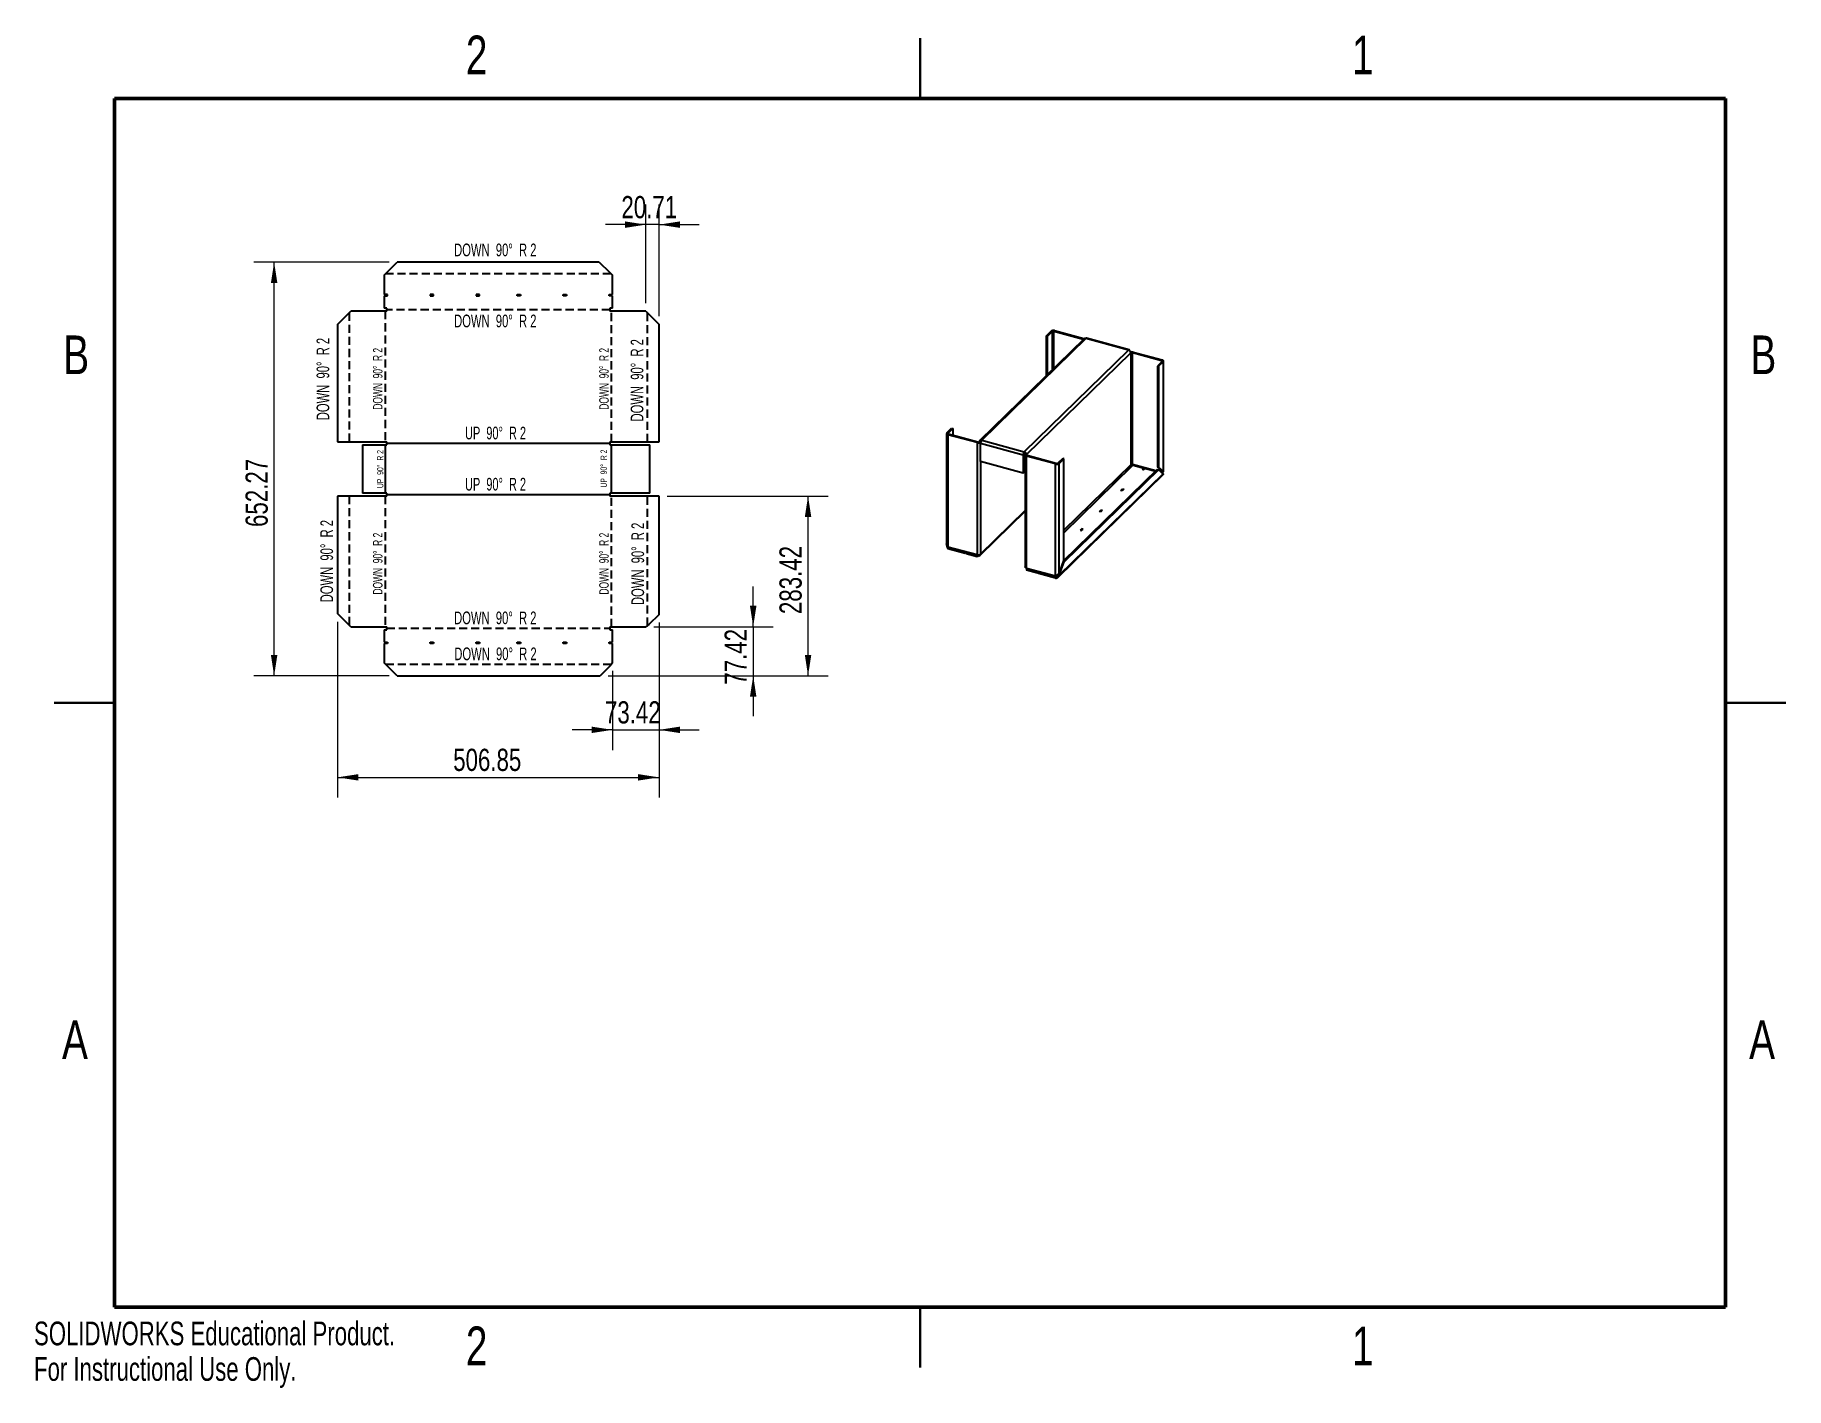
# Model space of a CAD drawing. Header units: millimetres. Extents: x 0 to 276, y 0 to 213.
import ezdxf

# ---------------------------------------------------------------- set-up
doc = ezdxf.new("R2010")
doc.units = ezdxf.units.MM
doc.linetypes.add('HIDDEN', pattern=[1.905, 1.27, -0.635])
doc.styles.add('SLDTEXTSTYLE0', font='TXT', dxfattribs={"width": 0.75})
doc.styles.add('SLDTEXTSTYLE1', font='TXT', dxfattribs={"width": 0.660714})
doc.styles.add('SLDTEXTSTYLE2', font='TXT', dxfattribs={"width": 0.645833})
doc.styles.add('SLDTEXTSTYLE3', font='TXT', dxfattribs={"width": 0.7})
doc.dimstyles.new('SLDDIMSTYLE0', dxfattribs={"dimtxt": 3.5, "dimasz": 3.302, "dimexe": 0, "dimexo": 0.0625, "dimgap": 0.875, "dimtad": 1, "dimlfac": 10, "dimrnd": 1e-09, "dimzin": 12, "dimdsep": 46, "dimtxsty": 'SLDTEXTSTYLE0', "dimsah": 1, "dimcen": 0.09, "dimadec": 0, "dimazin": 3, "dimtfac": 1, "dimtofl": 0, "dimtmove": 0, "dimatfit": 3, "dimfxl": 1, "dimfrac": 2, "dimtolj": 1, "dimtzin": 12, "dimarcsym": 0})
doc.dimstyles.new('SLDDIMSTYLE1', dxfattribs={"dimtxt": 3.5, "dimasz": 3.302, "dimexe": 0, "dimexo": 0.0625, "dimgap": 0.875, "dimtad": 1, "dimlfac": 10, "dimrnd": 1e-09, "dimzin": 12, "dimdsep": 46, "dimtxsty": 'SLDTEXTSTYLE0', "dimsah": 1, "dimcen": 0.09, "dimadec": 0, "dimazin": 3, "dimtfac": 1, "dimtmove": 0, "dimatfit": 0, "dimfxl": 1, "dimfrac": 2, "dimtolj": 1, "dimtzin": 12, "dimarcsym": 0})

# ---------------------------------------------------------------- blocks, each defined once
blk = doc.blocks.new('_D')
at = {"color": 7, "linetype": 'Continuous', "lineweight": 0}
for p, q in [((47.86, 120.75), (47.86, 93.03)), ((98.54, 120.63), (98.54, 93.03)), ((47.86, 96.21), (98.54, 96.21))]:
    blk.add_line(p, q, dxfattribs=at)
at = {"color": 7, "linetype": 'Continuous', "lineweight": 18}
for points in [[(47.86, 96.21), (51.16, 95.7), (51.16, 96.72)], [(98.54, 96.21), (95.24, 96.72), (95.24, 95.7)]]:
    blk.add_solid(points, dxfattribs=at)
at = {"color": 7, "linetype": 'Continuous', "lineweight": 18, "insert": (66.09, 100.72), "char_height": 3.5, "attachment_point": 1, "style": 'SLDTEXTSTYLE0'}
blk.add_mtext('506.85', dxfattribs=at)
blk = doc.blocks.new('_D_1')
at = {"color": 7, "linetype": 'Continuous', "lineweight": 0}
for p, q in [((56, 177.44), (34.68, 177.44)), ((37.86, 112.21), (37.86, 177.44)), ((56, 112.21), (34.68, 112.21))]:
    blk.add_line(p, q, dxfattribs=at)
at = {"color": 7, "linetype": 'Continuous', "lineweight": 18}
for points in [[(37.86, 177.44), (37.35, 174.13), (38.37, 174.13)], [(37.86, 112.21), (38.37, 115.51), (37.35, 115.51)]]:
    blk.add_solid(points, dxfattribs=at)
at = {"color": 7, "linetype": 'Continuous', "lineweight": 18, "insert": (33.35, 135.68), "char_height": 3.5, "attachment_point": 1, "rotation": 90, "style": 'SLDTEXTSTYLE0'}
blk.add_mtext('652.27', dxfattribs=at)
blk = doc.blocks.new('_D_2')
at = {"color": 7, "linetype": 'Continuous', "lineweight": 0}
for p, q in [((113.39, 119.95), (113.39, 126.3)), ((97.74, 119.95), (116.56, 119.95)), ((113.39, 119.95), (113.39, 112.21)), ((90.52, 112.21), (116.56, 112.21)), ((113.39, 112.21), (113.39, 105.86))]:
    blk.add_line(p, q, dxfattribs=at)
at = {"color": 7, "linetype": 'Continuous', "lineweight": 18}
for points in [[(113.39, 119.95), (113.9, 123.25), (112.88, 123.25)], [(113.39, 112.21), (112.88, 108.91), (113.9, 108.91)]]:
    blk.add_solid(points, dxfattribs=at)
at = {"color": 7, "linetype": 'Continuous', "lineweight": 18, "insert": (108.88, 110.82), "char_height": 3.5, "attachment_point": 1, "rotation": 90, "style": 'SLDTEXTSTYLE0'}
blk.add_mtext('77.42', dxfattribs=at)
blk = doc.blocks.new('_D_3')
at = {"color": 7, "linetype": 'Continuous', "lineweight": 0}
for p, q in [((99.81, 140.55), (125.22, 140.55)), ((122.04, 112.21), (122.04, 140.55)), ((90.52, 112.21), (125.22, 112.21))]:
    blk.add_line(p, q, dxfattribs=at)
at = {"color": 7, "linetype": 'Continuous', "lineweight": 18}
for points in [[(122.04, 140.55), (121.53, 137.25), (122.55, 137.25)], [(122.04, 112.21), (122.55, 115.51), (121.53, 115.51)]]:
    blk.add_solid(points, dxfattribs=at)
at = {"color": 7, "linetype": 'Continuous', "lineweight": 18, "insert": (117.53, 121.95), "char_height": 3.5, "attachment_point": 1, "rotation": 90, "style": 'SLDTEXTSTYLE0'}
blk.add_mtext('283.42', dxfattribs=at)
blk = doc.blocks.new('_D_4')
at = {"color": 7, "linetype": 'Continuous', "lineweight": 0}
for p, q in [((96.47, 170.96), (96.47, 186.51)), ((98.54, 168.89), (98.54, 186.51)), ((96.47, 183.34), (90.12, 183.34)), ((98.54, 183.34), (96.47, 183.34)), ((98.54, 183.34), (104.89, 183.34))]:
    blk.add_line(p, q, dxfattribs=at)
at = {"color": 7, "linetype": 'Continuous', "lineweight": 18}
for points in [[(96.47, 183.34), (93.17, 183.85), (93.17, 182.83)], [(98.54, 183.34), (101.85, 182.83), (101.85, 183.85)]]:
    blk.add_solid(points, dxfattribs=at)
at = {"color": 7, "linetype": 'Continuous', "lineweight": 18, "insert": (92.61, 187.85), "char_height": 3.5, "attachment_point": 1, "style": 'SLDTEXTSTYLE0'}
blk.add_mtext('20.71', dxfattribs=at)
blk = doc.blocks.new('_D_5')
at = {"color": 7, "linetype": 'Continuous', "lineweight": 0}
for p, q in [((98.54, 120.63), (98.54, 100.52)), ((91.2, 113.01), (91.2, 100.52)), ((91.2, 103.7), (84.85, 103.7)), ((91.2, 103.7), (98.54, 103.7)), ((98.54, 103.7), (104.89, 103.7))]:
    blk.add_line(p, q, dxfattribs=at)
at = {"color": 7, "linetype": 'Continuous', "lineweight": 18}
for points in [[(91.2, 103.7), (87.9, 104.21), (87.9, 103.19)], [(98.54, 103.7), (101.85, 103.19), (101.85, 104.21)]]:
    blk.add_solid(points, dxfattribs=at)
at = {"color": 7, "linetype": 'Continuous', "lineweight": 18, "insert": (90.02, 108.21), "char_height": 3.5, "attachment_point": 1, "style": 'SLDTEXTSTYLE0'}
blk.add_mtext('73.42', dxfattribs=at)

msp = doc.modelspace()

# ---------------------------------------------------------------- linework, layer by layer
at = {"color": 7, "linetype": 'Continuous', "lineweight": 25}
for p, q in [((139.7, 212.725), (139.7, 203.2)), ((139.7, 203.2), (139.7, 212.725)), ((55.673, 175.8362), (57.273, 177.4362)), ((89.1316, 177.4362), (57.273, 177.4362)), ((89.1316, 177.4362), (90.7316, 175.8362)), ((55.2023, 175.365), (55.673, 175.8362)), ((55.2023, 175.365), (55.2023, 172.325)), ((90.7316, 175.8362), (91.2023, 175.365)), ((91.2023, 172.325), (91.2023, 175.365)), ((55.7123, 172.325), (55.2023, 172.325)), ((55.2023, 172.105), (55.2023, 170.165)), ((55.2023, 172.105), (55.7123, 172.105)), ((55.7123, 172.105), (55.7123, 172.325)), ((62.9623, 172.325), (62.4423, 172.325)), ((62.4423, 172.325), (62.4423, 172.105)), ((62.4423, 172.105), (62.9623, 172.105)), ((62.9623, 172.105), (62.9623, 172.325)), ((70.2123, 172.325), (69.6923, 172.325)), ((69.6923, 172.325), (69.6923, 172.105)), ((69.6923, 172.105), (70.2123, 172.105)), ((70.2123, 172.105), (70.2123, 172.325)), ((76.1923, 172.325), (76.7123, 172.325)), ((76.1923, 172.105), (76.1923, 172.325)), ((76.7123, 172.105), (76.1923, 172.105)), ((76.7123, 172.325), (76.7123, 172.105)), ((83.4423, 172.325), (83.9623, 172.325)), ((83.4423, 172.105), (83.4423, 172.325)), ((83.9623, 172.105), (83.4423, 172.105)), ((83.9623, 172.325), (83.9623, 172.105)), ((90.6923, 172.325), (91.2023, 172.325)), ((90.6923, 172.105), (90.6923, 172.325)), ((91.2023, 172.105), (90.6923, 172.105)), ((91.2023, 170.165), (91.2023, 172.105)), ((47.8598, 167.6231), (49.4598, 169.2231)), ((49.4598, 169.2231), (49.9311, 169.6938)), ((55.6023, 169.6938), (49.9311, 169.6938)), ((55.6023, 170.165), (55.2023, 170.165)), ((55.6023, 169.6938), (55.6023, 170.165)), ((91.2023, 170.165), (90.8023, 170.165)), ((90.8023, 170.165), (90.8023, 169.6938)), ((96.4735, 169.6938), (90.8023, 169.6938)), ((96.4735, 169.6938), (96.9448, 169.2231)), ((96.9448, 169.2231), (98.5448, 167.6231)), ((47.8598, 167.6231), (47.8598, 149.0938)), ((98.5448, 149.0938), (98.5448, 167.6231)), ((159.6124, 165.811), (160.3591, 166.5398)), ((159.6124, 159.5277), (159.6124, 165.811)), ((159.6124, 165.811), (159.7893, 165.7629)), ((159.7893, 165.7629), (160.536, 166.4917)), ((159.7893, 159.7003), (159.7893, 165.7629)), ((160.536, 166.4917), (160.3591, 166.5398)), ((160.536, 166.4917), (160.536, 160.4291)), ((160.8062, 166.5347), (160.8995, 166.6258)), ((160.8062, 160.6929), (160.8062, 166.5347)), ((160.8062, 166.5347), (165.4052, 165.2848)), ((160.8995, 166.6258), (165.4985, 165.3759)), ((165.5631, 165.3358), (149.1354, 149.3018)), ((165.8425, 165.3924), (149.4148, 149.3585)), ((156.1364, 147.5317), (172.5641, 163.5656)), ((156.4902, 147.0927), (172.9178, 163.1266)), ((165.4052, 165.2848), (165.4985, 165.3759)), ((165.4052, 165.2848), (165.4052, 165.1816)), ((172.5641, 163.5656), (165.8425, 165.3924)), ((172.669, 163.6087), (165.9474, 165.4355)), ((172.9178, 163.1266), (172.9178, 145.4689)), ((173.1881, 163.1696), (173.2814, 163.2607)), ((173.1881, 145.512), (173.1881, 163.1696)), ((173.1881, 163.1696), (177.787, 161.9197)), ((173.2814, 163.2607), (177.8804, 162.0108)), ((177.8706, 161.7805), (177.1239, 161.0517)), ((177.1239, 161.0517), (177.1239, 145.169)), ((177.3007, 161.0036), (177.1239, 161.0517)), ((178.0475, 161.7325), (177.3007, 161.0036)), ((177.3007, 161.0036), (177.3007, 145.1209)), ((177.787, 161.9197), (177.8804, 162.0108)), ((177.787, 161.9197), (177.787, 161.699)), ((177.8706, 161.7805), (178.0475, 161.7325)), ((178.0475, 161.7325), (178.0475, 144.4783)), ((178.0937, 144.4498), (178.0937, 161.8286)), ((47.8598, 149.0938), (55.6023, 149.0938)), ((55.6023, 148.6225), (55.6023, 149.0938)), ((90.8023, 149.0938), (98.5448, 149.0938)), ((90.8023, 149.0938), (90.8023, 148.6225)), ((143.8852, 150.4097), (143.8852, 133.0309)), ((143.9314, 150.5059), (144.6781, 151.2347)), ((144.1083, 150.4578), (143.9314, 150.5059)), ((144.1918, 150.3186), (144.0985, 150.2275)), ((148.6975, 148.9776), (144.0985, 150.2275)), ((144.0985, 150.2275), (144.0985, 132.5699)), ((144.1083, 150.4578), (144.855, 151.1866)), ((144.1083, 150.3616), (144.1083, 150.4578)), ((148.7908, 149.0687), (144.1918, 150.3186)), ((144.6781, 151.2347), (144.855, 151.1866)), ((144.855, 151.1866), (144.855, 150.1384)), ((149.061, 149.1117), (149.2379, 149.0637)), ((149.2379, 149.0637), (149.272, 149.0969)), ((149.4148, 149.3585), (156.1364, 147.5317)), ((51.8155, 148.6225), (51.8155, 141.0225)), ((51.8155, 148.6225), (55.6023, 148.6225)), ((90.8023, 148.6225), (97.0735, 148.6225)), ((97.0735, 141.0225), (97.0735, 148.6225)), ((148.7908, 149.0687), (148.6975, 148.9776)), ((148.6975, 148.9776), (148.6975, 131.32)), ((155.9497, 147.0066), (149.2281, 148.8334)), ((149.2281, 145.9914), (149.2281, 148.8334)), ((149.2379, 149.0637), (149.2379, 148.9526)), ((156.043, 147.0977), (155.9497, 147.0066)), ((155.9497, 147.0066), (155.9497, 144.1647)), ((156.043, 147.0977), (156.043, 144.2558)), ((156.1364, 147.3602), (156.1364, 147.5317)), ((156.267, 147.0446), (156.267, 129.3869)), ((156.4902, 147.0927), (156.3133, 147.1407)), ((156.5737, 146.9535), (156.4804, 146.8624)), ((156.4804, 129.2047), (156.4804, 146.8624)), ((161.0793, 145.6125), (156.4804, 146.8624)), ((156.4902, 146.9965), (156.4902, 147.0927)), ((161.1727, 145.7036), (156.5737, 146.9535)), ((162.1896, 146.4754), (161.4429, 145.7466)), ((162.3665, 146.4274), (161.6198, 145.6985)), ((162.3665, 146.4274), (162.1896, 146.4754)), ((162.3665, 130.5447), (162.3665, 146.4274)), ((155.9497, 144.1647), (149.2281, 145.9914)), ((149.2379, 145.9888), (149.2379, 131.406)), ((155.9497, 144.1647), (156.043, 144.2558)), ((161.1727, 145.7036), (161.0793, 145.6125)), ((161.0793, 127.9548), (161.0793, 145.6125)), ((161.4429, 145.7466), (161.6198, 145.6985)), ((161.486, 127.7928), (178.0325, 143.9427)), ((161.6198, 128.4444), (161.6198, 145.6985)), ((178.0145, 144.0426), (161.6528, 128.0731)), ((177.0909, 144.7333), (162.267, 130.2648)), ((172.9178, 145.4689), (162.3665, 135.1705)), ((162.3665, 134.7784), (173.0947, 145.2494)), ((177.2677, 144.6853), (162.3995, 130.1734)), ((173.0947, 145.2494), (173.2814, 145.4316)), ((176.8648, 144.5127), (173.1881, 145.512)), ((173.2814, 145.4316), (174.9972, 144.9653)), ((174.7591, 144.733), (174.9972, 144.9653)), ((174.9537, 144.6801), (174.7591, 144.733)), ((174.9972, 144.7939), (174.8965, 144.6957)), ((174.9537, 144.6801), (175.1917, 144.9124)), ((174.9972, 144.9653), (174.9972, 144.7939)), ((175.1917, 144.9124), (176.8208, 144.4697)), ((177.0909, 144.7333), (177.2677, 144.6853)), ((177.3007, 145.1209), (177.1239, 145.169)), ((177.8706, 144.5264), (177.1239, 145.169)), ((177.2677, 144.6853), (178.0145, 144.0426)), ((178.0475, 144.4783), (177.3007, 145.1209)), ((177.787, 144.2621), (177.7467, 144.273)), ((177.787, 144.5983), (177.787, 144.2621)), ((177.787, 144.2621), (177.8016, 144.2763)), ((177.8401, 144.1927), (177.8804, 144.1817)), ((177.8804, 144.1817), (177.8674, 144.1691)), ((178.0475, 144.4783), (177.8706, 144.5264)), ((177.8867, 144.1526), (177.8804, 144.1817)), ((55.6023, 141.0225), (51.8155, 141.0225)), ((55.6023, 140.5513), (55.6023, 141.0225)), ((97.0735, 141.0225), (90.8023, 141.0225)), ((90.8023, 141.0225), (90.8023, 140.5513)), ((171.3756, 141.4306), (171.6183, 141.6674)), ((171.5702, 141.3777), (171.3756, 141.4306)), ((171.6183, 141.496), (171.513, 141.3932)), ((171.8129, 141.6146), (171.5702, 141.3777)), ((171.6183, 141.6674), (171.8129, 141.6146)), ((171.6183, 141.6674), (171.6183, 141.496)), ((171.6755, 141.4805), (171.6183, 141.496)), ((47.8598, 140.5513), (47.8598, 122.022)), ((55.6023, 140.5513), (47.8598, 140.5513)), ((98.5448, 140.5513), (90.8023, 140.5513)), ((98.5448, 121.9048), (98.5448, 140.5513)), ((149.1635, 131.2159), (156.267, 138.1491)), ((149.2379, 131.406), (156.267, 138.2667)), ((167.9921, 138.1281), (168.2347, 138.365)), ((168.1866, 138.0753), (167.9921, 138.1281)), ((168.2347, 138.1936), (168.1295, 138.0908)), ((168.4293, 138.3121), (168.1866, 138.0753)), ((168.2347, 138.365), (168.4293, 138.3121)), ((168.2347, 138.365), (168.2347, 138.1936)), ((168.2919, 138.178), (168.2347, 138.1936)), ((165.2012, 135.4042), (164.9585, 135.1673)), ((165.1531, 135.1144), (165.3958, 135.3513)), ((165.3958, 135.3513), (165.2012, 135.4042)), ((165.2012, 135.4042), (165.2012, 135.2328)), ((144.0985, 132.5699), (148.6975, 131.32)), ((144.0985, 132.3984), (144.2359, 132.5325)), ((164.9585, 135.1673), (165.1531, 135.1144)), ((165.0959, 135.13), (165.2012, 135.2328)), ((165.2012, 135.2328), (165.2584, 135.2172)), ((146.7871, 131.6677), (144.0985, 132.3984)), ((144.0985, 132.3984), (144.0985, 132.227)), ((146.7871, 131.4963), (144.0985, 132.227)), ((146.9245, 131.8018), (146.7871, 131.6677)), ((147.0251, 131.7286), (146.7871, 131.4963)), ((146.7871, 131.4963), (146.7871, 131.6677)), ((147.1191, 131.7489), (146.9817, 131.6148)), ((148.6975, 131.1485), (146.9817, 131.6148)), ((146.9817, 131.6148), (146.9817, 131.4434)), ((148.6975, 130.9771), (146.9817, 131.4434)), ((147.0251, 131.7745), (147.0251, 131.7286)), ((147.0823, 131.7131), (147.0251, 131.7286)), ((148.8495, 131.2969), (148.6975, 131.1485)), ((148.6975, 130.9771), (148.8842, 131.1593)), ((148.6975, 131.1485), (148.6975, 130.9771)), ((148.8842, 131.2962), (148.8842, 131.1593)), ((162.3665, 130.5447), (161.6198, 128.4444)), ((161.6528, 128.0731), (162.3995, 130.1734)), ((162.3995, 130.1734), (162.249, 130.2143)), ((156.4804, 129.2047), (161.0793, 127.9548)), ((156.4804, 129.0333), (156.6177, 129.1674)), ((158.1961, 128.567), (156.4804, 129.0333)), ((156.4804, 129.0333), (156.4804, 128.8619)), ((158.1961, 128.3956), (156.4804, 128.8619)), ((158.3335, 128.7011), (158.1961, 128.567)), ((158.1961, 128.3956), (158.4341, 128.6279)), ((158.1961, 128.567), (158.1961, 128.3956)), ((158.5281, 128.6482), (158.3907, 128.5141)), ((161.0793, 127.7834), (158.3907, 128.5141)), ((158.3907, 128.3427), (158.3907, 128.5141)), ((161.0793, 127.612), (158.3907, 128.3427)), ((158.4341, 128.6737), (158.4341, 128.6279)), ((158.4341, 128.6279), (158.4913, 128.6123)), ((161.5027, 128.1967), (161.0793, 127.7834)), ((161.0793, 127.7834), (161.0793, 127.612)), ((161.4759, 128.1212), (161.5504, 128.3308)), ((161.6528, 128.0731), (161.4759, 128.1212)), ((49.4598, 120.422), (47.8598, 122.022)), ((98.5448, 121.9048), (96.9448, 120.3048)), ((49.9311, 119.9513), (49.4598, 120.422)), ((49.9311, 119.9513), (55.6023, 119.9513)), ((55.2023, 119.4801), (55.2023, 117.5401)), ((55.2023, 119.4801), (55.6023, 119.4801)), ((55.6023, 119.4801), (55.6023, 119.9513)), ((90.8023, 119.9513), (96.4735, 119.9513)), ((90.8023, 119.9513), (90.8023, 119.4801)), ((90.8023, 119.4801), (91.2023, 119.4801)), ((91.2023, 117.5401), (91.2023, 119.4801)), ((96.9448, 120.3048), (96.4735, 119.9513)), ((55.2023, 117.5401), (55.7123, 117.5401)), ((55.2023, 117.3201), (55.2023, 114.2801)), ((55.7123, 117.3201), (55.2023, 117.3201)), ((55.7123, 117.5401), (55.7123, 117.3201)), ((62.4423, 117.5401), (62.9623, 117.5401)), ((62.4423, 117.3201), (62.4423, 117.5401)), ((62.9623, 117.3201), (62.4423, 117.3201)), ((62.9623, 117.5401), (62.9623, 117.3201)), ((69.6923, 117.5401), (70.2123, 117.5401)), ((69.6923, 117.3201), (69.6923, 117.5401)), ((70.2123, 117.3201), (69.6923, 117.3201)), ((70.2123, 117.5401), (70.2123, 117.3201)), ((76.1923, 117.5401), (76.7123, 117.5401)), ((76.1923, 117.3201), (76.1923, 117.5401)), ((76.7123, 117.3201), (76.1923, 117.3201)), ((76.7123, 117.5401), (76.7123, 117.3201)), ((83.4423, 117.5401), (83.9623, 117.5401)), ((83.4423, 117.3201), (83.4423, 117.5401)), ((83.9623, 117.3201), (83.4423, 117.3201)), ((83.9623, 117.5401), (83.9623, 117.3201)), ((90.6923, 117.5401), (91.2023, 117.5401)), ((90.6923, 117.3201), (90.6923, 117.5401)), ((91.2023, 117.3201), (90.6923, 117.3201)), ((91.2023, 114.2801), (91.2023, 117.3201)), ((55.673, 113.8088), (55.2023, 114.2801)), ((57.273, 112.2088), (55.673, 113.8088)), ((90.8487, 113.8088), (89.2487, 112.2088)), ((91.2023, 114.2801), (90.8487, 113.8088)), ((57.273, 112.2088), (89.2487, 112.2088)), ((3.175, 107.95), (12.7, 107.95)), ((12.7, 107.95), (3.175, 107.95)), ((276.225, 107.95), (266.7, 107.95)), ((266.7, 107.95), (276.225, 107.95)), ((139.7, 3.175), (139.7, 12.7)), ((139.7, 12.7), (139.7, 3.175))]:
    msp.add_line(p, q, dxfattribs=at)
at = {"color": 7, "linetype": 'Continuous', "lineweight": 50}
for p, q in [((12.7, 12.7), (12.7, 203.2)), ((12.7, 203.2), (266.7, 203.2)), ((266.7, 203.2), (266.7, 12.7)), ((266.7, 12.7), (12.7, 12.7))]:
    msp.add_line(p, q, dxfattribs=at)
at = {"color": 7, "linetype": 'HIDDEN'}
for p, q in [((90.9669, 175.6006), (55.4377, 175.6006)), ((49.6954, 169.4584), (49.6954, 149.0938)), ((55.3667, 169.6938), (55.3667, 149.0938)), ((90.8023, 169.9294), (55.6023, 169.9294)), ((91.0379, 149.0938), (91.0379, 169.6938)), ((96.7092, 149.0938), (96.7092, 169.4584)), ((49.6954, 140.5513), (49.6954, 120.1866)), ((55.3667, 140.5513), (55.3667, 119.9513)), ((91.0379, 119.9513), (91.0379, 140.5513)), ((96.7092, 120.1281), (96.7092, 140.5513)), ((55.6023, 119.7157), (90.8023, 119.7157)), ((55.4377, 114.0444), (91.0255, 114.0444))]:
    msp.add_line(p, q, dxfattribs=at)
at = {"color": 7, "linetype": 'Continuous'}
for p, q in [((55.3667, 148.6225), (55.3667, 141.0225)), ((90.8023, 148.8581), (55.6023, 148.8581)), ((91.0379, 141.0225), (91.0379, 148.6225)), ((55.6023, 140.7869), (90.8023, 140.7869))]:
    msp.add_line(p, q, dxfattribs=at)
at = {"color": 7, "linetype": 'Continuous', "lineweight": 25, "flags": 128}
for points in [[(165.5768, 165.3481), (165.5639, 165.3537), (165.4985, 165.3759)], [(172.7474, 163.4661), (172.7472, 163.4683), (172.7365, 163.5223), (172.7193, 163.5647), (172.6961, 163.594), (172.6678, 163.609), (172.6355, 163.6092), (172.6005, 163.5946), (172.5641, 163.5656)], [(177.8706, 161.7805), (177.8854, 161.7992), (177.8928, 161.8191), (177.8926, 161.8393), (177.8848, 161.859), (177.8696, 161.8776), (177.8476, 161.8944), (177.8197, 161.9086), (177.787, 161.9197)], [(178.0475, 161.7325), (178.0771, 161.7699), (178.092, 161.8095), (178.0915, 161.8499), (178.0758, 161.8895), (178.0454, 161.9267), (178.0015, 161.9601), (177.9458, 161.9886), (177.8804, 162.0108)], [(143.9314, 150.5059), (143.9018, 150.4685), (143.8869, 150.4288), (143.8873, 150.3884), (143.903, 150.3489), (143.9334, 150.3116), (143.9773, 150.2782), (144.0331, 150.2498), (144.0985, 150.2275)], [(144.1083, 150.4578), (144.0935, 150.4391), (144.086, 150.4193), (144.0863, 150.3991), (144.0941, 150.3793), (144.1093, 150.3607), (144.1313, 150.3439), (144.1591, 150.3297), (144.1918, 150.3186)], [(156.3133, 147.1407), (156.2836, 147.1033), (156.2688, 147.0637), (156.2692, 147.0233), (156.2849, 146.9837), (156.3153, 146.9465), (156.3592, 146.9131), (156.4149, 146.8846), (156.4804, 146.8624)], [(156.4902, 147.0927), (156.4753, 147.074), (156.4679, 147.0541), (156.4681, 147.034), (156.476, 147.0142), (156.4912, 146.9956), (156.5131, 146.9788), (156.541, 146.9646), (156.5737, 146.9535)], [(156.4804, 129.2047), (156.4149, 129.227), (156.3592, 129.2554), (156.3153, 129.2889), (156.2849, 129.3261), (156.2692, 129.3657), (156.267, 129.3869)]]:
    msp.add_lwpolyline(points, dxfattribs=at)
at = {"color": 7, "linetype": 'Continuous', "lineweight": 25}
for centre, radius, start, end in [((160.7162, 166.0373), 0.6164, 72.696035, 125.398915), ((160.7145, 166.2405), 0.3082, 72.696035, 125.398915), ((165.3563, 165.0839), 0.2068, 54.277796, 76.33325), ((165.7512, 165.1253), 0.2822, 71.12277, 131.787252), ((165.93, 165.3287), 0.1082, 80.73183, 143.967528), ((172.4329, 163.0978), 0.4858, 3.391562, 74.33381), ((173.0949, 162.5602), 0.7249, 75.092758, 106.089367), ((173.0964, 162.8753), 0.3082, 72.696035, 125.398915), ((148.8825, 149.363), 0.3082, 252.696035, 305.398915), ((149.321, 149.1159), 0.26, 68.862298, 180.922255), ((150.0461, 148.8383), 0.818, 140.512944, 180.343437), ((149.3622, 149.0694), 0.1244, 119.047297, 182.654111), ((148.8808, 149.5662), 0.6164, 252.696035, 305.398915), ((156.7677, 147.0115), 0.818, 140.512944, 180.343437), ((156.452, 147.1002), 0.409, 140.512944, 180.343437), ((156.0052, 147.0639), 0.4858, 3.391562, 74.33381), ((156.0708, 147.1264), 0.2429, 3.391562, 74.33381), ((161.2627, 146.201), 0.6164, 252.696035, 305.398915), ((161.2643, 145.9979), 0.3082, 252.696035, 305.398915), ((173.0964, 145.2177), 0.3082, 72.696035, 125.398915), ((173.1603, 145.4833), 0.2429, 183.391562, 254.33381), ((148.8808, 131.9085), 0.6164, 252.696035, 305.398915), ((148.9779, 131.4018), 0.26, 248.862298, 0.922255), ((156.8231, 129.5393), 0.5214, 215.977332, 237.921037)]:
    msp.add_arc(centre, radius, start, end, dxfattribs=at)
for points, knots in [([(177.787, 144.2621), (177.8104, 144.2896), (177.8309, 144.3143), (177.8642, 144.3607), (177.877, 144.3824), (177.8924, 144.4237), (177.8953, 144.4435), (177.8904, 144.4842), (177.8829, 144.5045), (177.8706, 144.5264)], [0, 0, 0, 0, 0.25, 0.25, 0.5, 0.5, 0.75, 0.75, 1, 1, 1, 1]), ([(177.8016, 144.2763), (177.8297, 144.3005), (177.8702, 144.3354), (177.9456, 144.3794), (177.9883, 144.3973), (178.0171, 144.4093)], [0, 0, 0, 0, 0.42345294, 0.61099905, 1, 1, 1, 1]), ([(178.0119, 144.4075), (178.039, 144.418), (178.0954, 144.4397), (178.1008, 144.4551), (178.0634, 144.4713), (178.0475, 144.4783)], [0, 0, 0, 0, 0.34566952, 0.71994961, 1, 1, 1, 1]), ([(178.0145, 144.0426), (178.0295, 144.0144), (178.0536, 143.969), (178.0338, 143.9542), (178.0263, 143.9486)], [0, 0, 0, 0, 0.62204931, 1, 1, 1, 1]), ([(144.0985, 132.5699), (144.0537, 132.6212), (143.9629, 132.7253), (143.8907, 132.8881), (143.8929, 132.9922), (143.8937, 133.0311)], [0, 0, 0, 0, 0.37859997, 0.7675459, 1, 1, 1, 1]), ([(143.9509, 132.7832), (143.9446, 132.7485), (143.9259, 132.6447), (143.9585, 132.4763), (144.0232, 132.3198), (144.0759, 132.2548), (144.0985, 132.227)], [0, 0, 0, 0, 0.15461554, 0.46220503, 0.76982627, 1, 1, 1, 1]), ([(144.0881, 132.5831), (144.0862, 132.5483), (144.0822, 132.4743), (144.0929, 132.4247), (144.0985, 132.3984)], [0, 0, 0, 0, 0.47022884, 1, 1, 1, 1]), ([(161.6198, 128.4444), (161.5951, 128.3864), (161.562, 128.3324), (161.5012, 128.2556), (161.4794, 128.2312), (161.4336, 128.185), (161.4096, 128.1631), (161.3594, 128.1214), (161.3334, 128.1017), (161.2816, 128.0654), (161.2555, 128.0487), (161.2034, 128.0175), (161.1773, 128.0031), (161.127, 127.9771), (161.1027, 127.9655), (161.0793, 127.9548)], [0, 0, 0, 0, 0.25, 0.25, 0.375, 0.375, 0.5, 0.5, 0.625, 0.625, 0.75, 0.75, 0.875, 0.875, 1, 1, 1, 1]), ([(161.0793, 127.7834), (161.1211, 127.7951), (161.1622, 127.811), (161.2414, 127.8521), (161.2797, 127.8776), (161.3487, 127.9359), (161.3798, 127.9688), (161.4346, 128.0417), (161.4574, 128.0806), (161.4759, 128.1212)], [0, 0, 0, 0, 0.25, 0.25, 0.5, 0.5, 0.75, 0.75, 1, 1, 1, 1]), ([(161.0793, 127.612), (161.1445, 127.6173), (161.208, 127.6313), (161.3002, 127.6666), (161.3299, 127.6806), (161.3864, 127.7128), (161.4134, 127.731), (161.4646, 127.7717), (161.4887, 127.7943), (161.5325, 127.8422), (161.5525, 127.8678), (161.5886, 127.9223), (161.6047, 127.9513), (161.6321, 128.0108), (161.6435, 128.0415), (161.6528, 128.0731)], [0, 0, 0, 0, 0.25, 0.25, 0.375, 0.375, 0.5, 0.5, 0.625, 0.625, 0.75, 0.75, 0.875, 0.875, 1, 1, 1, 1])]:
    msp.add_open_spline(points, degree=3, knots=knots, dxfattribs=at)

# ---------------------------------------------------------------- texts
at = {"color": 7, "linetype": 'Continuous', "lineweight": 0, "attachment_point": 2}
for s, insert, char_height, style in [('2', (69.7886, 213.1395), 6.096, 'SLDTEXTSTYLE0'), ('1', (209.4886, 213.1395), 6.096, 'SLDTEXTSTYLE0'), ('DOWN  90°  R 2', (72.728, 180.355), 2, 'SLDTEXTSTYLE1'), ('DOWN  90°  R 2', (72.728, 169.157), 2, 'SLDTEXTSTYLE1'), ('B', (6.6534, 165.8645), 6.096, 'SLDTEXTSTYLE0'), ('B', (272.6534, 165.8645), 6.096, 'SLDTEXTSTYLE0'), ('UP  90°  R 2', (72.7634, 151.494), 2, 'SLDTEXTSTYLE2'), ('UP  90°  R 2', (72.7634, 143.4228), 2, 'SLDTEXTSTYLE2'), ('DOWN  90°  R 2', (72.728, 122.3516), 2, 'SLDTEXTSTYLE1'), ('DOWN  90°  R 2', (72.7573, 116.6803), 2, 'SLDTEXTSTYLE1'), ('A', (6.4566, 57.9145), 6.096, 'SLDTEXTSTYLE0'), ('A', (272.4566, 57.9145), 6.096, 'SLDTEXTSTYLE0'), ('2', (69.7886, 9.6395), 6.096, 'SLDTEXTSTYLE0'), ('1', (209.4886, 9.6395), 6.096, 'SLDTEXTSTYLE0')]:
    msp.add_mtext(s, dxfattribs=dict(at, insert=insert, char_height=char_height, style=style))
at = {"color": 7, "linetype": 'Continuous', "lineweight": 0, "attachment_point": 2, "rotation": 90}
for s, insert, char_height, style in [('DOWN  90°  R 2', (44.5502, 159.0003), 2, 'SLDTEXTSTYLE1'), ('DOWN  90°  R 2', (53.4416, 159.038), 1.5, 'SLDTEXTSTYLE1'), ('DOWN  90°  R 2', (89.1128, 159.038), 1.5, 'SLDTEXTSTYLE1'), ('DOWN  90°  R 2', (94.0733, 158.8018), 2, 'SLDTEXTSTYLE1'), ('UP  90°  R 2', (54.0771, 144.8016), 1, 'SLDTEXTSTYLE2'), ('UP  90°  R 2', (89.3177, 144.8857), 1, 'SLDTEXTSTYLE2'), ('DOWN  90°  R 2', (45.1457, 130.2917), 2, 'SLDTEXTSTYLE1'), ('DOWN  90°  R 2', (94.1865, 129.8654), 2, 'SLDTEXTSTYLE1'), ('DOWN  90°  R 2', (53.4416, 129.8956), 1.5, 'SLDTEXTSTYLE1'), ('DOWN  90°  R 2', (89.1128, 129.8956), 1.5, 'SLDTEXTSTYLE1')]:
    msp.add_mtext(s, dxfattribs=dict(at, insert=insert, char_height=char_height, style=style))
at = {"color": 7, "linetype": 'Continuous', "char_height": 3.73507, "attachment_point": 1, "style": 'SLDTEXTSTYLE3'}
for s, insert in [('SOLIDWORKS Educational Product.', (0, 10.4174)), ('For Instructional Use Only.', (0, 4.8148))]:
    msp.add_mtext(s, dxfattribs=dict(at, insert=insert))

# ---------------------------------------------------------------- dimensions: what is measured, and where the dimension line sits
at = {"color": 7, "linetype": 'Continuous', "lineweight": 18}
for base, p1, p2, dimstyle, picture, middle in [((96.4735, 183.3381), (98.5448, 167.6231), (96.4735, 169.6938), 'SLDDIMSTYLE1', '_D_4', (98.4318, 183.3381)), ((98.5448, 96.2088), (47.8598, 122.022), (98.5448, 121.9048), 'SLDDIMSTYLE0', '_D', (73.2023, 96.2088)), ((98.54478, 103.69853), (91.2023, 114.28005), (98.54478, 121.90484), 'SLDDIMSTYLE1', '_D_5', (95.84211, 103.69853))]:
    dim = msp.add_linear_dim(base=base, p1=p1, p2=p2, dimstyle=dimstyle, dxfattribs=at)
    dim.commit()
    dim.dimension.update_dxf_attribs({"geometry": picture, "text_midpoint": middle, "dimtype": 160})
for base, p1, p2, dimstyle, picture, middle in [((37.8598, 177.4362), (57.273, 112.2088), (57.273, 177.4362), 'SLDDIMSTYLE0', '_D_1', (37.8598, 142.7937)), ((122.04114, 140.55129), (89.24875, 112.20881), (98.54478, 140.55129), 'SLDDIMSTYLE1', '_D_3', (122.04114, 129.06297)), ((113.3878, 112.20881), (96.47354, 119.95129), (89.24875, 112.20881), 'SLDDIMSTYLE1', '_D_2', (113.3878, 116.63767))]:
    dim = msp.add_linear_dim(base=base, p1=p1, p2=p2, angle=90, dimstyle=dimstyle, dxfattribs=at)
    dim.commit()
    dim.dimension.update_dxf_attribs({"geometry": picture, "text_midpoint": middle, "dimtype": 160})

doc.saveas('drawing.dxf')
